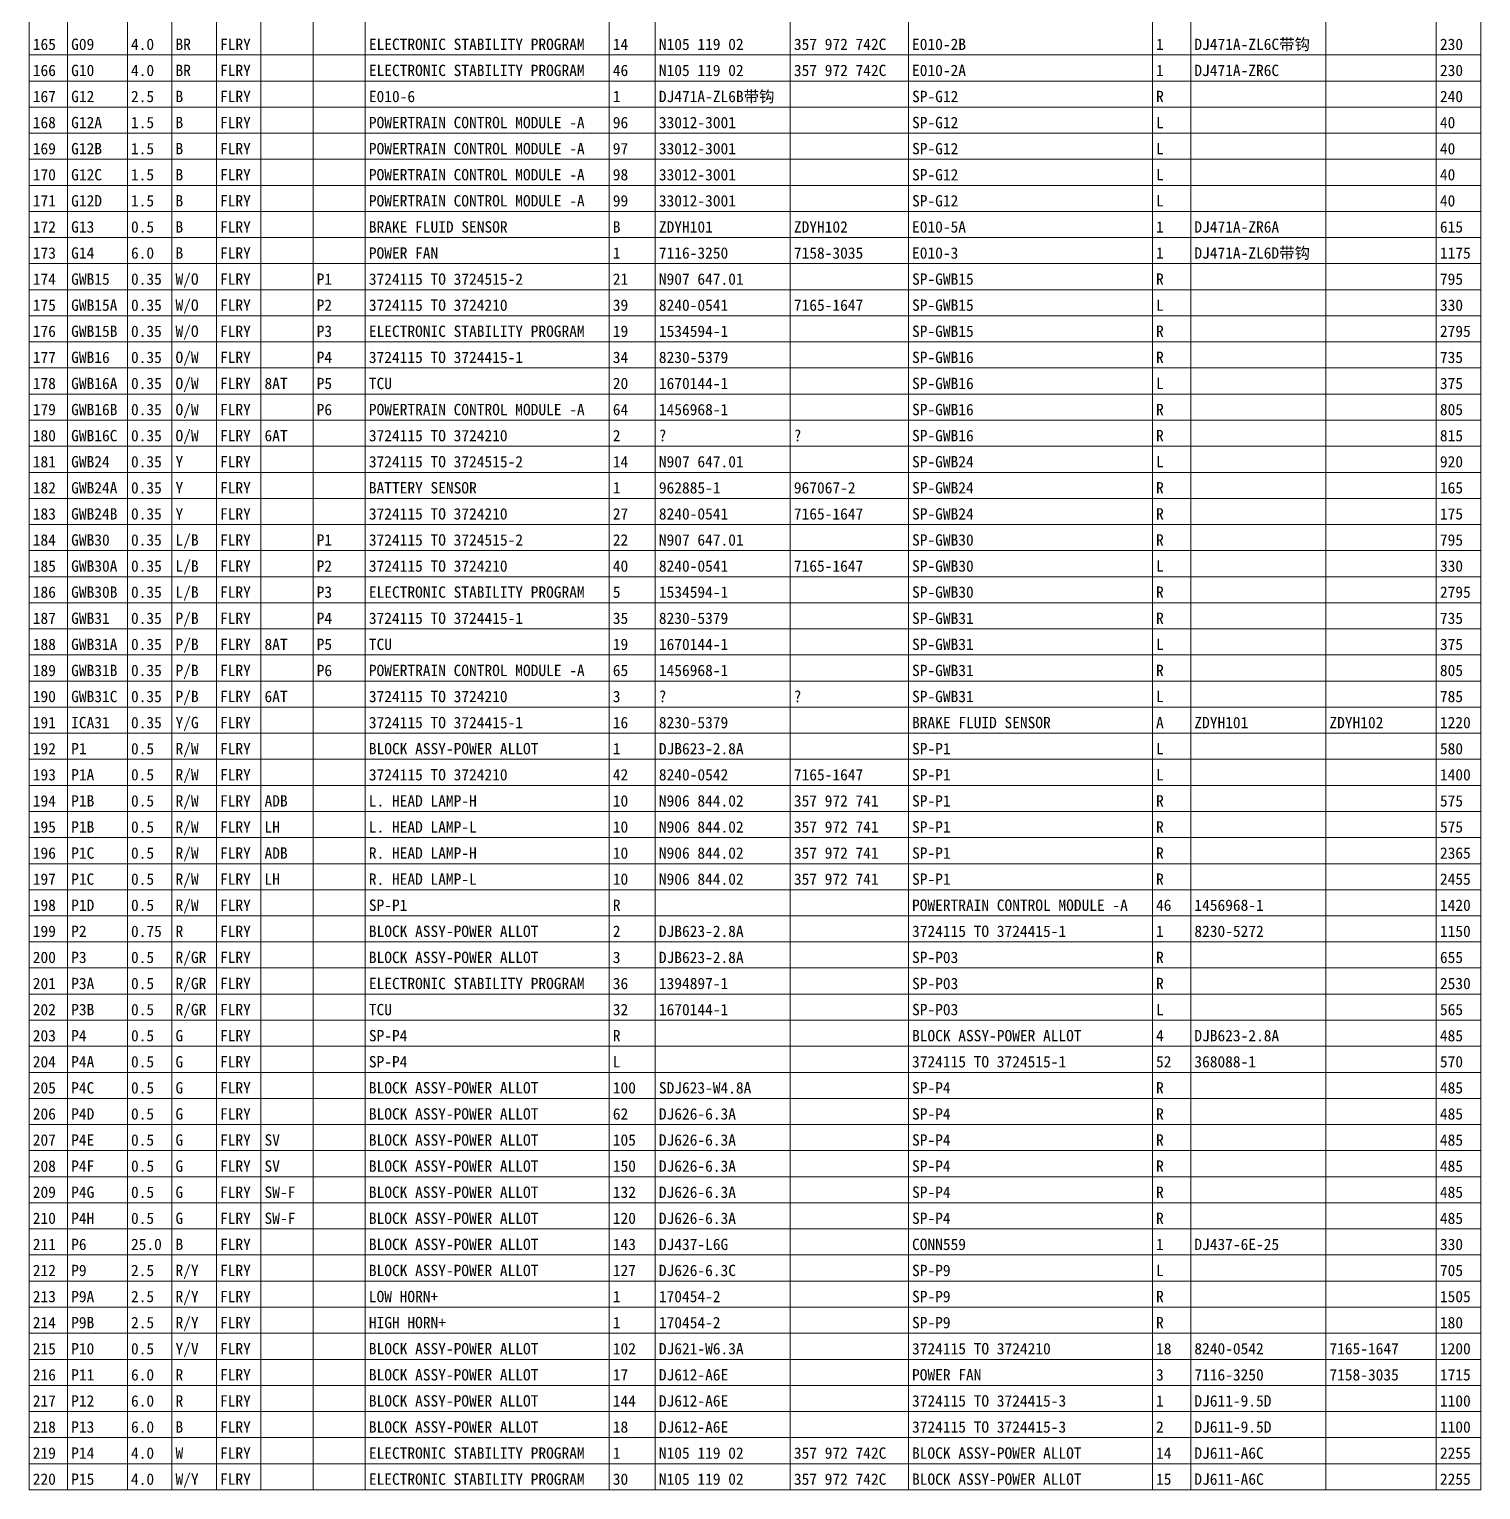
# Model space of a CAD drawing. Header units: millimetres. Extents: x 6 to 3615, y -854 to 0.
# Drawn here: x 3083.4 to 3346.2, y -537.4 to -273.1 of the extents above; entities that cross this region are included whole.
import ezdxf

# ---------------------------------------------------------------- set-up
doc = ezdxf.new("R2010")
doc.units = ezdxf.units.MM
doc.styles.add('4eff5b8b_Style', font='simfang.ttf')

msp = doc.modelspace()

# ---------------------------------------------------------------- linework, layer by layer
at = {"linetype": 'Continuous', "lineweight": 13}
for points in [[(3083.37, -14.18), (3083.37, -537.42)], [(3090.32, -14.18), (3090.32, -537.42)], [(3101.15, -14.18), (3101.15, -537.42)], [(3109.21, -14.18), (3109.21, -537.42)], [(3117.26, -14.18), (3117.26, -537.42)], [(3125.32, -14.18), (3125.32, -537.42)], [(3134.76, -14.18), (3134.76, -537.42)], [(3144.21, -14.18), (3144.21, -537.42)], [(3188.37, -14.18), (3188.37, -537.42)], [(3196.71, -14.18), (3196.71, -537.42)], [(3221.15, -14.18), (3221.15, -537.42)], [(3242.54, -14.18), (3242.54, -537.42)], [(3286.71, -14.18), (3286.71, -537.42)], [(3293.65, -14.18), (3293.65, -537.42)], [(3318.1, -14.18), (3318.1, -537.42)], [(3338.1, -14.18), (3338.1, -537.42)], [(3346.15, -14.18), (3346.15, -537.42)], [(3083.37, -277.75), (3346.15, -277.75)], [(3083.37, -282.47), (3346.15, -282.47)], [(3083.37, -287.19), (3346.15, -287.19)], [(3083.37, -291.91), (3346.15, -291.91)], [(3083.37, -296.63), (3346.15, -296.63)], [(3083.37, -301.35), (3346.15, -301.35)], [(3083.37, -306.08), (3346.15, -306.08)], [(3083.37, -310.8), (3346.15, -310.8)], [(3083.37, -315.52), (3346.15, -315.52)], [(3083.37, -320.24), (3346.15, -320.24)], [(3083.37, -324.96), (3346.15, -324.96)], [(3083.37, -329.68), (3346.15, -329.68)], [(3083.37, -334.4), (3346.15, -334.4)], [(3083.37, -339.12), (3346.15, -339.12)], [(3083.37, -343.85), (3346.15, -343.85)], [(3083.37, -348.57), (3346.15, -348.57)], [(3083.37, -353.29), (3346.15, -353.29)], [(3083.37, -358.01), (3346.15, -358.01)], [(3083.37, -362.73), (3346.15, -362.73)], [(3083.37, -367.45), (3346.15, -367.45)], [(3083.37, -372.17), (3346.15, -372.17)], [(3083.37, -376.9), (3346.15, -376.9)], [(3083.37, -381.62), (3346.15, -381.62)], [(3083.37, -386.34), (3346.15, -386.34)], [(3083.37, -391.06), (3346.15, -391.06)], [(3083.37, -395.78), (3346.15, -395.78)], [(3083.37, -400.5), (3346.15, -400.5)], [(3083.37, -405.22), (3346.15, -405.22)], [(3083.37, -409.95), (3346.15, -409.95)], [(3083.37, -414.67), (3346.15, -414.67)], [(3083.37, -419.39), (3346.15, -419.39)], [(3083.37, -424.11), (3346.15, -424.11)], [(3083.37, -428.83), (3346.15, -428.83)], [(3083.37, -433.55), (3346.15, -433.55)], [(3083.37, -438.27), (3346.15, -438.27)], [(3083.37, -442.99), (3346.15, -442.99)], [(3083.37, -447.72), (3346.15, -447.72)], [(3083.37, -452.44), (3346.15, -452.44)], [(3083.37, -457.16), (3346.15, -457.16)], [(3083.37, -461.88), (3346.15, -461.88)], [(3083.37, -466.6), (3346.15, -466.6)], [(3083.37, -471.32), (3346.15, -471.32)], [(3083.37, -476.04), (3346.15, -476.04)], [(3083.37, -480.77), (3346.15, -480.77)], [(3083.37, -485.49), (3346.15, -485.49)], [(3083.37, -490.21), (3346.15, -490.21)], [(3083.37, -494.93), (3346.15, -494.93)], [(3083.37, -499.65), (3346.15, -499.65)], [(3083.37, -504.37), (3346.15, -504.37)], [(3083.37, -509.09), (3346.15, -509.09)], [(3083.37, -513.82), (3346.15, -513.82)], [(3083.37, -518.54), (3346.15, -518.54)], [(3083.37, -523.26), (3346.15, -523.26)], [(3083.37, -527.98), (3346.15, -527.98)], [(3083.37, -532.7), (3346.15, -532.7)], [(3083.37, -537.42), (3346.15, -537.42)]]:
    msp.add_lwpolyline(points, dxfattribs=at)

# ---------------------------------------------------------------- texts
at = {"linetype": 'Continuous', "style": '4eff5b8b_Style'}
for s, height, p in [('165', 2.051, (3084.02, -276.85)), ('G09', 2.051, (3090.97, -276.85)), ('4.0', 2.051, (3101.8, -276.85)), ('BR', 2.051, (3109.86, -276.85)), ('FLRY', 2.051, (3117.91, -276.85)), ('ELECTRONIC STABILITY PROGRAM', 2.0508, (3144.86, -276.85)), ('14', 2.051, (3189.02, -276.85)), ('N105 119 02', 2.0508, (3197.36, -276.85)), ('357 972 742C', 2.0508, (3221.8, -276.85)), ('E010-2B', 2.051, (3243.19, -276.85)), ('1', 2.05, (3287.36, -276.85)), ('DJ471A-ZL6C带钩', 2.0508, (3294.3, -276.85)), ('230', 2.051, (3338.75, -276.85)), ('166', 2.051, (3084.02, -281.57)), ('G10', 2.051, (3090.97, -281.57)), ('4.0', 2.051, (3101.8, -281.57)), ('BR', 2.051, (3109.86, -281.57)), ('FLRY', 2.051, (3117.91, -281.57)), ('ELECTRONIC STABILITY PROGRAM', 2.0508, (3144.86, -281.57)), ('46', 2.051, (3189.02, -281.57)), ('N105 119 02', 2.0508, (3197.36, -281.57)), ('357 972 742C', 2.0508, (3221.8, -281.57)), ('E010-2A', 2.051, (3243.19, -281.57)), ('1', 2.05, (3287.36, -281.57)), ('DJ471A-ZR6C', 2.0508, (3294.3, -281.57)), ('230', 2.051, (3338.75, -281.57)), ('167', 2.051, (3084.02, -286.29)), ('G12', 2.051, (3090.97, -286.29)), ('2.5', 2.051, (3101.8, -286.29)), ('B', 2.05, (3109.86, -286.29)), ('FLRY', 2.051, (3117.91, -286.29)), ('E010-6', 2.051, (3144.86, -286.29)), ('1', 2.05, (3189.02, -286.29)), ('DJ471A-ZL6B带钩', 2.0508, (3197.36, -286.29)), ('SP-G12', 2.051, (3243.19, -286.29)), ('R', 2.05, (3287.36, -286.29)), ('240', 2.051, (3338.75, -286.29)), ('168', 2.051, (3084.02, -291.01)), ('G12A', 2.051, (3090.97, -291.01)), ('1.5', 2.051, (3101.8, -291.01)), ('B', 2.05, (3109.86, -291.01)), ('FLRY', 2.051, (3117.91, -291.01)), ('POWERTRAIN CONTROL MODULE -A', 2.0508, (3144.86, -291.01)), ('96', 2.051, (3189.02, -291.01)), ('33012-3001', 2.051, (3197.36, -291.01)), ('SP-G12', 2.051, (3243.19, -291.01)), ('L', 2.05, (3287.36, -291.01)), ('40', 2.051, (3338.75, -291.01)), ('169', 2.051, (3084.02, -295.73)), ('G12B', 2.051, (3090.97, -295.73)), ('1.5', 2.051, (3101.8, -295.73)), ('B', 2.05, (3109.86, -295.73)), ('FLRY', 2.051, (3117.91, -295.73)), ('POWERTRAIN CONTROL MODULE -A', 2.0508, (3144.86, -295.73)), ('97', 2.051, (3189.02, -295.73)), ('33012-3001', 2.051, (3197.36, -295.73)), ('SP-G12', 2.051, (3243.19, -295.73)), ('L', 2.05, (3287.36, -295.73)), ('40', 2.051, (3338.75, -295.73)), ('170', 2.051, (3084.02, -300.45)), ('G12C', 2.051, (3090.97, -300.45)), ('1.5', 2.051, (3101.8, -300.45)), ('B', 2.05, (3109.86, -300.45)), ('FLRY', 2.051, (3117.91, -300.45)), ('POWERTRAIN CONTROL MODULE -A', 2.0508, (3144.86, -300.45)), ('98', 2.051, (3189.02, -300.45)), ('33012-3001', 2.051, (3197.36, -300.45)), ('SP-G12', 2.051, (3243.19, -300.45)), ('L', 2.05, (3287.36, -300.45)), ('40', 2.051, (3338.75, -300.45)), ('171', 2.051, (3084.02, -305.17)), ('G12D', 2.051, (3090.97, -305.17)), ('1.5', 2.051, (3101.8, -305.17)), ('B', 2.05, (3109.86, -305.17)), ('FLRY', 2.051, (3117.91, -305.17)), ('POWERTRAIN CONTROL MODULE -A', 2.0508, (3144.86, -305.17)), ('99', 2.051, (3189.02, -305.17)), ('33012-3001', 2.051, (3197.36, -305.17)), ('SP-G12', 2.051, (3243.19, -305.17)), ('L', 2.05, (3287.36, -305.17)), ('40', 2.051, (3338.75, -305.17)), ('172', 2.051, (3084.02, -309.9)), ('G13', 2.051, (3090.97, -309.9)), ('0.5', 2.051, (3101.8, -309.9)), ('B', 2.05, (3109.86, -309.9)), ('FLRY', 2.051, (3117.91, -309.9)), ('BRAKE FLUID SENSOR', 2.0508, (3144.86, -309.9)), ('B', 2.05, (3189.02, -309.9)), ('ZDYH101', 2.051, (3197.36, -309.9)), ('ZDYH102', 2.051, (3221.8, -309.9)), ('E010-5A', 2.051, (3243.19, -309.9)), ('1', 2.05, (3287.36, -309.9)), ('DJ471A-ZR6A', 2.0508, (3294.3, -309.9)), ('615', 2.051, (3338.75, -309.9)), ('173', 2.051, (3084.02, -314.62)), ('G14', 2.051, (3090.97, -314.62)), ('6.0', 2.051, (3101.8, -314.62)), ('B', 2.05, (3109.86, -314.62)), ('FLRY', 2.051, (3117.91, -314.62)), ('POWER FAN', 2.051, (3144.86, -314.62)), ('1', 2.05, (3189.02, -314.62)), ('7116-3250', 2.051, (3197.36, -314.62)), ('7158-3035', 2.051, (3221.8, -314.62)), ('E010-3', 2.051, (3243.19, -314.62)), ('1', 2.05, (3287.36, -314.62)), ('DJ471A-ZL6D带钩', 2.0508, (3294.3, -314.62)), ('1175', 2.051, (3338.75, -314.62)), ('W/O', 2.051, (3109.86, -319.34)), ('174', 2.051, (3084.02, -319.34)), ('GWB15', 2.051, (3090.97, -319.34)), ('0.35', 2.051, (3101.8, -319.34)), ('FLRY', 2.051, (3117.91, -319.34)), ('P1', 2.051, (3135.41, -319.34)), ('3724115 TO 3724515-2', 2.0508, (3144.86, -319.34)), ('21', 2.051, (3189.02, -319.34)), ('N907 647.01', 2.0508, (3197.36, -319.34)), ('SP-GWB15', 2.051, (3243.19, -319.34)), ('R', 2.05, (3287.36, -319.34)), ('795', 2.051, (3338.75, -319.34)), ('175', 2.051, (3084.02, -324.06)), ('GWB15A', 2.051, (3090.97, -324.06)), ('0.35', 2.051, (3101.8, -324.06)), ('W/O', 2.051, (3109.86, -324.06)), ('FLRY', 2.051, (3117.91, -324.06)), ('P2', 2.051, (3135.41, -324.06)), ('3724115 TO 3724210', 2.0508, (3144.86, -324.06)), ('39', 2.051, (3189.02, -324.06)), ('8240-0541', 2.051, (3197.36, -324.06)), ('7165-1647', 2.051, (3221.8, -324.06)), ('SP-GWB15', 2.051, (3243.19, -324.06)), ('L', 2.05, (3287.36, -324.06)), ('330', 2.051, (3338.75, -324.06)), ('176', 2.051, (3084.02, -328.78)), ('GWB15B', 2.051, (3090.97, -328.78)), ('0.35', 2.051, (3101.8, -328.78)), ('W/O', 2.051, (3109.86, -328.78)), ('FLRY', 2.051, (3117.91, -328.78)), ('P3', 2.051, (3135.41, -328.78)), ('ELECTRONIC STABILITY PROGRAM', 2.0508, (3144.86, -328.78)), ('19', 2.051, (3189.02, -328.78)), ('1534594-1', 2.051, (3197.36, -328.78)), ('SP-GWB15', 2.051, (3243.19, -328.78)), ('R', 2.05, (3287.36, -328.78)), ('2795', 2.051, (3338.75, -328.78)), ('177', 2.051, (3084.02, -333.5)), ('GWB16', 2.051, (3090.97, -333.5)), ('0.35', 2.051, (3101.8, -333.5)), ('O/W', 2.051, (3109.86, -333.5)), ('FLRY', 2.051, (3117.91, -333.5)), ('P4', 2.051, (3135.41, -333.5)), ('3724115 TO 3724415-1', 2.0508, (3144.86, -333.5)), ('34', 2.051, (3189.02, -333.5)), ('8230-5379', 2.051, (3197.36, -333.5)), ('SP-GWB16', 2.051, (3243.19, -333.5)), ('R', 2.05, (3287.36, -333.5)), ('735', 2.051, (3338.75, -333.5)), ('178', 2.051, (3084.02, -338.22)), ('GWB16A', 2.051, (3090.97, -338.22)), ('0.35', 2.051, (3101.8, -338.22)), ('O/W', 2.051, (3109.86, -338.22)), ('FLRY', 2.051, (3117.91, -338.22)), ('8AT', 2.051, (3125.97, -338.22)), ('P5', 2.051, (3135.41, -338.22)), ('TCU', 2.051, (3144.86, -338.22)), ('20', 2.051, (3189.02, -338.22)), ('1670144-1', 2.051, (3197.36, -338.22)), ('SP-GWB16', 2.051, (3243.19, -338.22)), ('L', 2.05, (3287.36, -338.22)), ('375', 2.051, (3338.75, -338.22)), ('179', 2.051, (3084.02, -342.95)), ('GWB16B', 2.051, (3090.97, -342.95)), ('0.35', 2.051, (3101.8, -342.95)), ('O/W', 2.051, (3109.86, -342.95)), ('FLRY', 2.051, (3117.91, -342.95)), ('P6', 2.051, (3135.41, -342.95)), ('POWERTRAIN CONTROL MODULE -A', 2.0508, (3144.86, -342.95)), ('64', 2.051, (3189.02, -342.95)), ('1456968-1', 2.051, (3197.36, -342.95)), ('SP-GWB16', 2.051, (3243.19, -342.95)), ('R', 2.05, (3287.36, -342.95)), ('805', 2.051, (3338.75, -342.95)), ('180', 2.051, (3084.02, -347.67)), ('GWB16C', 2.051, (3090.97, -347.67)), ('0.35', 2.051, (3101.8, -347.67)), ('O/W', 2.051, (3109.86, -347.67)), ('FLRY', 2.051, (3117.91, -347.67)), ('6AT', 2.051, (3125.97, -347.67)), ('3724115 TO 3724210', 2.0508, (3144.86, -347.67)), ('2', 2.05, (3189.02, -347.67)), ('?', 2.05, (3197.36, -347.67)), ('?', 2.05, (3221.8, -347.67)), ('SP-GWB16', 2.051, (3243.19, -347.67)), ('R', 2.05, (3287.36, -347.67)), ('815', 2.051, (3338.75, -347.67)), ('181', 2.051, (3084.02, -352.39)), ('GWB24', 2.051, (3090.97, -352.39)), ('0.35', 2.051, (3101.8, -352.39)), ('Y', 2.05, (3109.86, -352.39)), ('FLRY', 2.051, (3117.91, -352.39)), ('3724115 TO 3724515-2', 2.0508, (3144.86, -352.39)), ('14', 2.051, (3189.02, -352.39)), ('N907 647.01', 2.0508, (3197.36, -352.39)), ('SP-GWB24', 2.051, (3243.19, -352.39)), ('L', 2.05, (3287.36, -352.39)), ('920', 2.051, (3338.75, -352.39)), ('182', 2.051, (3084.02, -357.11)), ('GWB24A', 2.051, (3090.97, -357.11)), ('0.35', 2.051, (3101.8, -357.11)), ('Y', 2.05, (3109.86, -357.11)), ('FLRY', 2.051, (3117.91, -357.11)), ('BATTERY SENSOR', 2.0508, (3144.86, -357.11)), ('1', 2.05, (3189.02, -357.11)), ('962885-1', 2.051, (3197.36, -357.11)), ('967067-2', 2.051, (3221.8, -357.11)), ('SP-GWB24', 2.051, (3243.19, -357.11)), ('R', 2.05, (3287.36, -357.11)), ('165', 2.051, (3338.75, -357.11)), ('183', 2.051, (3084.02, -361.83)), ('GWB24B', 2.051, (3090.97, -361.83)), ('0.35', 2.051, (3101.8, -361.83)), ('Y', 2.05, (3109.86, -361.83)), ('FLRY', 2.051, (3117.91, -361.83)), ('3724115 TO 3724210', 2.0508, (3144.86, -361.83)), ('27', 2.051, (3189.02, -361.83)), ('8240-0541', 2.051, (3197.36, -361.83)), ('7165-1647', 2.051, (3221.8, -361.83)), ('SP-GWB24', 2.051, (3243.19, -361.83)), ('R', 2.05, (3287.36, -361.83)), ('175', 2.051, (3338.75, -361.83)), ('184', 2.051, (3084.02, -366.55)), ('GWB30', 2.051, (3090.97, -366.55)), ('0.35', 2.051, (3101.8, -366.55)), ('L/B', 2.051, (3109.86, -366.55)), ('FLRY', 2.051, (3117.91, -366.55)), ('P1', 2.051, (3135.41, -366.55)), ('3724115 TO 3724515-2', 2.0508, (3144.86, -366.55)), ('22', 2.051, (3189.02, -366.55)), ('N907 647.01', 2.0508, (3197.36, -366.55)), ('SP-GWB30', 2.051, (3243.19, -366.55)), ('R', 2.05, (3287.36, -366.55)), ('795', 2.051, (3338.75, -366.55)), ('185', 2.051, (3084.02, -371.27)), ('GWB30A', 2.051, (3090.97, -371.27)), ('0.35', 2.051, (3101.8, -371.27)), ('L/B', 2.051, (3109.86, -371.27)), ('FLRY', 2.051, (3117.91, -371.27)), ('P2', 2.051, (3135.41, -371.27)), ('3724115 TO 3724210', 2.0508, (3144.86, -371.27)), ('40', 2.051, (3189.02, -371.27)), ('8240-0541', 2.051, (3197.36, -371.27)), ('7165-1647', 2.051, (3221.8, -371.27)), ('SP-GWB30', 2.051, (3243.19, -371.27)), ('L', 2.05, (3287.36, -371.27)), ('330', 2.051, (3338.75, -371.27)), ('186', 2.051, (3084.02, -375.99)), ('GWB30B', 2.051, (3090.97, -375.99)), ('0.35', 2.051, (3101.8, -375.99)), ('L/B', 2.051, (3109.86, -375.99)), ('FLRY', 2.051, (3117.91, -375.99)), ('P3', 2.051, (3135.41, -375.99)), ('ELECTRONIC STABILITY PROGRAM', 2.0508, (3144.86, -375.99)), ('5', 2.05, (3189.02, -375.99)), ('1534594-1', 2.051, (3197.36, -375.99)), ('SP-GWB30', 2.051, (3243.19, -375.99)), ('R', 2.05, (3287.36, -375.99)), ('2795', 2.051, (3338.75, -375.99)), ('187', 2.051, (3084.02, -380.72)), ('GWB31', 2.051, (3090.97, -380.72)), ('0.35', 2.051, (3101.8, -380.72)), ('P/B', 2.051, (3109.86, -380.72)), ('FLRY', 2.051, (3117.91, -380.72)), ('P4', 2.051, (3135.41, -380.72)), ('3724115 TO 3724415-1', 2.0508, (3144.86, -380.72)), ('35', 2.051, (3189.02, -380.72)), ('8230-5379', 2.051, (3197.36, -380.72)), ('SP-GWB31', 2.051, (3243.19, -380.72)), ('R', 2.05, (3287.36, -380.72)), ('735', 2.051, (3338.75, -380.72)), ('P/B', 2.051, (3109.86, -385.44)), ('188', 2.051, (3084.02, -385.44)), ('GWB31A', 2.051, (3090.97, -385.44)), ('0.35', 2.051, (3101.8, -385.44)), ('FLRY', 2.051, (3117.91, -385.44)), ('8AT', 2.051, (3125.97, -385.44)), ('P5', 2.051, (3135.41, -385.44)), ('TCU', 2.051, (3144.86, -385.44)), ('19', 2.051, (3189.02, -385.44)), ('1670144-1', 2.051, (3197.36, -385.44)), ('SP-GWB31', 2.051, (3243.19, -385.44)), ('L', 2.05, (3287.36, -385.44)), ('375', 2.051, (3338.75, -385.44)), ('189', 2.051, (3084.02, -390.16)), ('GWB31B', 2.051, (3090.97, -390.16)), ('0.35', 2.051, (3101.8, -390.16)), ('P/B', 2.051, (3109.86, -390.16)), ('FLRY', 2.051, (3117.91, -390.16)), ('P6', 2.051, (3135.41, -390.16)), ('POWERTRAIN CONTROL MODULE -A', 2.0508, (3144.86, -390.16)), ('65', 2.051, (3189.02, -390.16)), ('1456968-1', 2.051, (3197.36, -390.16)), ('SP-GWB31', 2.051, (3243.19, -390.16)), ('R', 2.05, (3287.36, -390.16)), ('805', 2.051, (3338.75, -390.16)), ('190', 2.051, (3084.02, -394.88)), ('GWB31C', 2.051, (3090.97, -394.88)), ('0.35', 2.051, (3101.8, -394.88)), ('P/B', 2.051, (3109.86, -394.88)), ('FLRY', 2.051, (3117.91, -394.88)), ('6AT', 2.051, (3125.97, -394.88)), ('3724115 TO 3724210', 2.0508, (3144.86, -394.88)), ('3', 2.05, (3189.02, -394.88)), ('?', 2.05, (3197.36, -394.88)), ('?', 2.05, (3221.8, -394.88)), ('SP-GWB31', 2.051, (3243.19, -394.88)), ('L', 2.05, (3287.36, -394.88)), ('785', 2.051, (3338.75, -394.88)), ('191', 2.051, (3084.02, -399.6)), ('ICA31', 2.051, (3090.97, -399.6)), ('0.35', 2.051, (3101.8, -399.6)), ('Y/G', 2.051, (3109.86, -399.6)), ('FLRY', 2.051, (3117.91, -399.6)), ('3724115 TO 3724415-1', 2.0508, (3144.86, -399.6)), ('16', 2.051, (3189.02, -399.6)), ('8230-5379', 2.051, (3197.36, -399.6)), ('BRAKE FLUID SENSOR', 2.0508, (3243.19, -399.6)), ('A', 2.05, (3287.36, -399.6)), ('ZDYH101', 2.051, (3294.3, -399.6)), ('ZDYH102', 2.051, (3318.75, -399.6)), ('1220', 2.051, (3338.75, -399.6)), ('192', 2.051, (3084.02, -404.32)), ('P1', 2.051, (3090.97, -404.32)), ('0.5', 2.051, (3101.8, -404.32)), ('R/W', 2.051, (3109.86, -404.32)), ('FLRY', 2.051, (3117.91, -404.32)), ('BLOCK ASSY-POWER ALLOT', 2.0508, (3144.86, -404.32)), ('1', 2.05, (3189.02, -404.32)), ('DJB623-2.8A', 2.0508, (3197.36, -404.32)), ('SP-P1', 2.051, (3243.19, -404.32)), ('L', 2.05, (3287.36, -404.32)), ('580', 2.051, (3338.75, -404.32)), ('193', 2.051, (3084.02, -409.04)), ('P1A', 2.051, (3090.97, -409.04)), ('0.5', 2.051, (3101.8, -409.04)), ('R/W', 2.051, (3109.86, -409.04)), ('FLRY', 2.051, (3117.91, -409.04)), ('3724115 TO 3724210', 2.0508, (3144.86, -409.04)), ('42', 2.051, (3189.02, -409.04)), ('8240-0542', 2.051, (3197.36, -409.04)), ('7165-1647', 2.051, (3221.8, -409.04)), ('SP-P1', 2.051, (3243.19, -409.04)), ('L', 2.05, (3287.36, -409.04)), ('1400', 2.051, (3338.75, -409.04)), ('194', 2.051, (3084.02, -413.77)), ('P1B', 2.051, (3090.97, -413.77)), ('0.5', 2.051, (3101.8, -413.77)), ('R/W', 2.051, (3109.86, -413.77)), ('FLRY', 2.051, (3117.91, -413.77)), ('ADB', 2.051, (3125.97, -413.77)), ('L. HEAD LAMP-H', 2.0508, (3144.86, -413.77)), ('10', 2.051, (3189.02, -413.77)), ('N906 844.02', 2.0508, (3197.36, -413.77)), ('357 972 741', 2.0508, (3221.8, -413.77)), ('SP-P1', 2.051, (3243.19, -413.77)), ('R', 2.05, (3287.36, -413.77)), ('575', 2.051, (3338.75, -413.77)), ('195', 2.051, (3084.02, -418.49)), ('P1B', 2.051, (3090.97, -418.49)), ('0.5', 2.051, (3101.8, -418.49)), ('R/W', 2.051, (3109.86, -418.49)), ('FLRY', 2.051, (3117.91, -418.49)), ('LH', 2.051, (3125.97, -418.49)), ('L. HEAD LAMP-L', 2.0508, (3144.86, -418.49)), ('10', 2.051, (3189.02, -418.49)), ('N906 844.02', 2.0508, (3197.36, -418.49)), ('357 972 741', 2.0508, (3221.8, -418.49)), ('SP-P1', 2.051, (3243.19, -418.49)), ('R', 2.05, (3287.36, -418.49)), ('575', 2.051, (3338.75, -418.49)), ('196', 2.051, (3084.02, -423.21)), ('P1C', 2.051, (3090.97, -423.21)), ('0.5', 2.051, (3101.8, -423.21)), ('R/W', 2.051, (3109.86, -423.21)), ('FLRY', 2.051, (3117.91, -423.21)), ('ADB', 2.051, (3125.97, -423.21)), ('R. HEAD LAMP-H', 2.0508, (3144.86, -423.21)), ('10', 2.051, (3189.02, -423.21)), ('N906 844.02', 2.0508, (3197.36, -423.21)), ('357 972 741', 2.0508, (3221.8, -423.21)), ('SP-P1', 2.051, (3243.19, -423.21)), ('R', 2.05, (3287.36, -423.21)), ('2365', 2.051, (3338.75, -423.21)), ('197', 2.051, (3084.02, -427.93)), ('P1C', 2.051, (3090.97, -427.93)), ('0.5', 2.051, (3101.8, -427.93)), ('R/W', 2.051, (3109.86, -427.93)), ('FLRY', 2.051, (3117.91, -427.93)), ('LH', 2.051, (3125.97, -427.93)), ('R. HEAD LAMP-L', 2.0508, (3144.86, -427.93)), ('10', 2.051, (3189.02, -427.93)), ('N906 844.02', 2.0508, (3197.36, -427.93)), ('357 972 741', 2.0508, (3221.8, -427.93)), ('SP-P1', 2.051, (3243.19, -427.93)), ('R', 2.05, (3287.36, -427.93)), ('2455', 2.051, (3338.75, -427.93)), ('198', 2.051, (3084.02, -432.65)), ('P1D', 2.051, (3090.97, -432.65)), ('0.5', 2.051, (3101.8, -432.65)), ('R/W', 2.051, (3109.86, -432.65)), ('FLRY', 2.051, (3117.91, -432.65)), ('SP-P1', 2.051, (3144.86, -432.65)), ('R', 2.05, (3189.02, -432.65)), ('POWERTRAIN CONTROL MODULE -A', 2.0508, (3243.19, -432.65)), ('46', 2.051, (3287.36, -432.65)), ('1456968-1', 2.051, (3294.3, -432.65)), ('1420', 2.051, (3338.75, -432.65)), ('199', 2.051, (3084.02, -437.37)), ('P2', 2.051, (3090.97, -437.37)), ('0.75', 2.051, (3101.8, -437.37)), ('R', 2.05, (3109.86, -437.37)), ('FLRY', 2.051, (3117.91, -437.37)), ('BLOCK ASSY-POWER ALLOT', 2.0508, (3144.86, -437.37)), ('2', 2.05, (3189.02, -437.37)), ('DJB623-2.8A', 2.0508, (3197.36, -437.37)), ('3724115 TO 3724415-1', 2.0508, (3243.19, -437.37)), ('1', 2.05, (3287.36, -437.37)), ('8230-5272', 2.051, (3294.3, -437.37)), ('1150', 2.051, (3338.75, -437.37)), ('200', 2.051, (3084.02, -442.09)), ('P3', 2.051, (3090.97, -442.09)), ('0.5', 2.051, (3101.8, -442.09)), ('R/GR', 2.051, (3109.86, -442.09)), ('FLRY', 2.051, (3117.91, -442.09)), ('BLOCK ASSY-POWER ALLOT', 2.0508, (3144.86, -442.09)), ('3', 2.05, (3189.02, -442.09)), ('DJB623-2.8A', 2.0508, (3197.36, -442.09)), ('SP-P03', 2.051, (3243.19, -442.09)), ('R', 2.05, (3287.36, -442.09)), ('655', 2.051, (3338.75, -442.09)), ('201', 2.051, (3084.02, -446.82)), ('P3A', 2.051, (3090.97, -446.82)), ('0.5', 2.051, (3101.8, -446.82)), ('R/GR', 2.051, (3109.86, -446.82)), ('FLRY', 2.051, (3117.91, -446.82)), ('ELECTRONIC STABILITY PROGRAM', 2.0508, (3144.86, -446.82)), ('36', 2.051, (3189.02, -446.82)), ('1394897-1', 2.051, (3197.36, -446.82)), ('SP-P03', 2.051, (3243.19, -446.82)), ('R', 2.05, (3287.36, -446.82)), ('2530', 2.051, (3338.75, -446.82)), ('R/GR', 2.051, (3109.86, -451.54)), ('202', 2.051, (3084.02, -451.54)), ('P3B', 2.051, (3090.97, -451.54)), ('0.5', 2.051, (3101.8, -451.54)), ('FLRY', 2.051, (3117.91, -451.54)), ('TCU', 2.051, (3144.86, -451.54)), ('32', 2.051, (3189.02, -451.54)), ('1670144-1', 2.051, (3197.36, -451.54)), ('SP-P03', 2.051, (3243.19, -451.54)), ('L', 2.05, (3287.36, -451.54)), ('565', 2.051, (3338.75, -451.54)), ('203', 2.051, (3084.02, -456.26)), ('P4', 2.051, (3090.97, -456.26)), ('0.5', 2.051, (3101.8, -456.26)), ('G', 2.05, (3109.86, -456.26)), ('FLRY', 2.051, (3117.91, -456.26)), ('SP-P4', 2.051, (3144.86, -456.26)), ('R', 2.05, (3189.02, -456.26)), ('BLOCK ASSY-POWER ALLOT', 2.0508, (3243.19, -456.26)), ('4', 2.05, (3287.36, -456.26)), ('DJB623-2.8A', 2.0508, (3294.3, -456.26)), ('485', 2.051, (3338.75, -456.26)), ('204', 2.051, (3084.02, -460.98)), ('P4A', 2.051, (3090.97, -460.98)), ('0.5', 2.051, (3101.8, -460.98)), ('G', 2.05, (3109.86, -460.98)), ('FLRY', 2.051, (3117.91, -460.98)), ('SP-P4', 2.051, (3144.86, -460.98)), ('L', 2.05, (3189.02, -460.98)), ('3724115 TO 3724515-1', 2.0508, (3243.19, -460.98)), ('52', 2.051, (3287.36, -460.98)), ('368088-1', 2.051, (3294.3, -460.98)), ('570', 2.051, (3338.75, -460.98)), ('205', 2.051, (3084.02, -465.7)), ('P4C', 2.051, (3090.97, -465.7)), ('0.5', 2.051, (3101.8, -465.7)), ('G', 2.05, (3109.86, -465.7)), ('FLRY', 2.051, (3117.91, -465.7)), ('BLOCK ASSY-POWER ALLOT', 2.0508, (3144.86, -465.7)), ('100', 2.051, (3189.02, -465.7)), ('SDJ623-W4.8A', 2.0508, (3197.36, -465.7)), ('SP-P4', 2.051, (3243.19, -465.7)), ('R', 2.05, (3287.36, -465.7)), ('485', 2.051, (3338.75, -465.7)), ('206', 2.051, (3084.02, -470.42)), ('P4D', 2.051, (3090.97, -470.42)), ('0.5', 2.051, (3101.8, -470.42)), ('G', 2.05, (3109.86, -470.42)), ('FLRY', 2.051, (3117.91, -470.42)), ('BLOCK ASSY-POWER ALLOT', 2.0508, (3144.86, -470.42)), ('62', 2.051, (3189.02, -470.42)), ('DJ626-6.3A', 2.051, (3197.36, -470.42)), ('SP-P4', 2.051, (3243.19, -470.42)), ('R', 2.05, (3287.36, -470.42)), ('485', 2.051, (3338.75, -470.42)), ('207', 2.051, (3084.02, -475.14)), ('P4E', 2.051, (3090.97, -475.14)), ('0.5', 2.051, (3101.8, -475.14)), ('G', 2.05, (3109.86, -475.14)), ('FLRY', 2.051, (3117.91, -475.14)), ('SV', 2.051, (3125.97, -475.14)), ('BLOCK ASSY-POWER ALLOT', 2.0508, (3144.86, -475.14)), ('105', 2.051, (3189.02, -475.14)), ('DJ626-6.3A', 2.051, (3197.36, -475.14)), ('SP-P4', 2.051, (3243.19, -475.14)), ('R', 2.05, (3287.36, -475.14)), ('485', 2.051, (3338.75, -475.14)), ('208', 2.051, (3084.02, -479.86)), ('P4F', 2.051, (3090.97, -479.86)), ('0.5', 2.051, (3101.8, -479.86)), ('G', 2.05, (3109.86, -479.86)), ('FLRY', 2.051, (3117.91, -479.86)), ('SV', 2.051, (3125.97, -479.86)), ('BLOCK ASSY-POWER ALLOT', 2.0508, (3144.86, -479.86)), ('150', 2.051, (3189.02, -479.86)), ('DJ626-6.3A', 2.051, (3197.36, -479.86)), ('SP-P4', 2.051, (3243.19, -479.86)), ('R', 2.05, (3287.36, -479.86)), ('485', 2.051, (3338.75, -479.86)), ('209', 2.051, (3084.02, -484.59)), ('P4G', 2.051, (3090.97, -484.59)), ('0.5', 2.051, (3101.8, -484.59)), ('G', 2.05, (3109.86, -484.59)), ('FLRY', 2.051, (3117.91, -484.59)), ('SW-F', 2.051, (3125.97, -484.59)), ('BLOCK ASSY-POWER ALLOT', 2.0508, (3144.86, -484.59)), ('132', 2.051, (3189.02, -484.59)), ('DJ626-6.3A', 2.051, (3197.36, -484.59)), ('SP-P4', 2.051, (3243.19, -484.59)), ('R', 2.05, (3287.36, -484.59)), ('485', 2.051, (3338.75, -484.59)), ('210', 2.051, (3084.02, -489.31)), ('P4H', 2.051, (3090.97, -489.31)), ('0.5', 2.051, (3101.8, -489.31)), ('G', 2.05, (3109.86, -489.31)), ('FLRY', 2.051, (3117.91, -489.31)), ('SW-F', 2.051, (3125.97, -489.31)), ('BLOCK ASSY-POWER ALLOT', 2.0508, (3144.86, -489.31)), ('120', 2.051, (3189.02, -489.31)), ('DJ626-6.3A', 2.051, (3197.36, -489.31)), ('SP-P4', 2.051, (3243.19, -489.31)), ('R', 2.05, (3287.36, -489.31)), ('485', 2.051, (3338.75, -489.31)), ('211', 2.051, (3084.02, -494.03)), ('P6', 2.051, (3090.97, -494.03)), ('25.0', 2.051, (3101.8, -494.03)), ('B', 2.05, (3109.86, -494.03)), ('FLRY', 2.051, (3117.91, -494.03)), ('BLOCK ASSY-POWER ALLOT', 2.0508, (3144.86, -494.03)), ('143', 2.051, (3189.02, -494.03)), ('DJ437-L6G', 2.051, (3197.36, -494.03)), ('CONN559', 2.051, (3243.19, -494.03)), ('1', 2.05, (3287.36, -494.03)), ('DJ437-6E-25', 2.0508, (3294.3, -494.03)), ('330', 2.051, (3338.75, -494.03)), ('212', 2.051, (3084.02, -498.75)), ('P9', 2.051, (3090.97, -498.75)), ('2.5', 2.051, (3101.8, -498.75)), ('R/Y', 2.051, (3109.86, -498.75)), ('FLRY', 2.051, (3117.91, -498.75)), ('BLOCK ASSY-POWER ALLOT', 2.0508, (3144.86, -498.75)), ('127', 2.051, (3189.02, -498.75)), ('DJ626-6.3C', 2.051, (3197.36, -498.75)), ('SP-P9', 2.051, (3243.19, -498.75)), ('L', 2.05, (3287.36, -498.75)), ('705', 2.051, (3338.75, -498.75)), ('213', 2.051, (3084.02, -503.47)), ('P9A', 2.051, (3090.97, -503.47)), ('2.5', 2.051, (3101.8, -503.47)), ('R/Y', 2.051, (3109.86, -503.47)), ('FLRY', 2.051, (3117.91, -503.47)), ('LOW HORN+', 2.051, (3144.86, -503.47)), ('1', 2.05, (3189.02, -503.47)), ('170454-2', 2.051, (3197.36, -503.47)), ('SP-P9', 2.051, (3243.19, -503.47)), ('R', 2.05, (3287.36, -503.47)), ('1505', 2.051, (3338.75, -503.47)), ('214', 2.051, (3084.02, -508.19)), ('P9B', 2.051, (3090.97, -508.19)), ('2.5', 2.051, (3101.8, -508.19)), ('R/Y', 2.051, (3109.86, -508.19)), ('FLRY', 2.051, (3117.91, -508.19)), ('HIGH HORN+', 2.051, (3144.86, -508.19)), ('1', 2.05, (3189.02, -508.19)), ('170454-2', 2.051, (3197.36, -508.19)), ('SP-P9', 2.051, (3243.19, -508.19)), ('R', 2.05, (3287.36, -508.19)), ('180', 2.051, (3338.75, -508.19)), ('215', 2.051, (3084.02, -512.91)), ('P10', 2.051, (3090.97, -512.91)), ('0.5', 2.051, (3101.8, -512.91)), ('Y/V', 2.051, (3109.86, -512.91)), ('FLRY', 2.051, (3117.91, -512.91)), ('BLOCK ASSY-POWER ALLOT', 2.0508, (3144.86, -512.91)), ('102', 2.051, (3189.02, -512.91)), ('DJ621-W6.3A', 2.0508, (3197.36, -512.91)), ('3724115 TO 3724210', 2.0508, (3243.19, -512.91)), ('18', 2.051, (3287.36, -512.91)), ('8240-0542', 2.051, (3294.3, -512.91)), ('7165-1647', 2.051, (3318.75, -512.91)), ('1200', 2.051, (3338.75, -512.91)), ('216', 2.051, (3084.02, -517.64)), ('P11', 2.051, (3090.97, -517.64)), ('6.0', 2.051, (3101.8, -517.64)), ('R', 2.05, (3109.86, -517.64)), ('FLRY', 2.051, (3117.91, -517.64)), ('BLOCK ASSY-POWER ALLOT', 2.0508, (3144.86, -517.64)), ('17', 2.051, (3189.02, -517.64)), ('DJ612-A6E', 2.051, (3197.36, -517.64)), ('POWER FAN', 2.051, (3243.19, -517.64)), ('3', 2.05, (3287.36, -517.64)), ('7116-3250', 2.051, (3294.3, -517.64)), ('7158-3035', 2.051, (3318.75, -517.64)), ('1715', 2.051, (3338.75, -517.64)), ('217', 2.051, (3084.02, -522.36)), ('P12', 2.051, (3090.97, -522.36)), ('6.0', 2.051, (3101.8, -522.36)), ('R', 2.05, (3109.86, -522.36)), ('FLRY', 2.051, (3117.91, -522.36)), ('BLOCK ASSY-POWER ALLOT', 2.0508, (3144.86, -522.36)), ('144', 2.051, (3189.02, -522.36)), ('DJ612-A6E', 2.051, (3197.36, -522.36)), ('3724115 TO 3724415-3', 2.0508, (3243.19, -522.36)), ('1', 2.05, (3287.36, -522.36)), ('DJ611-9.5D', 2.051, (3294.3, -522.36)), ('1100', 2.051, (3338.75, -522.36)), ('218', 2.051, (3084.02, -527.08)), ('P13', 2.051, (3090.97, -527.08)), ('6.0', 2.051, (3101.8, -527.08)), ('B', 2.05, (3109.86, -527.08)), ('FLRY', 2.051, (3117.91, -527.08)), ('BLOCK ASSY-POWER ALLOT', 2.0508, (3144.86, -527.08)), ('18', 2.051, (3189.02, -527.08)), ('DJ612-A6E', 2.051, (3197.36, -527.08)), ('3724115 TO 3724415-3', 2.0508, (3243.19, -527.08)), ('2', 2.05, (3287.36, -527.08)), ('DJ611-9.5D', 2.051, (3294.3, -527.08)), ('1100', 2.051, (3338.75, -527.08)), ('219', 2.051, (3084.02, -531.8)), ('P14', 2.051, (3090.97, -531.8)), ('4.0', 2.051, (3101.8, -531.8)), ('W', 2.05, (3109.86, -531.8)), ('FLRY', 2.051, (3117.91, -531.8)), ('ELECTRONIC STABILITY PROGRAM', 2.0508, (3144.86, -531.8)), ('1', 2.05, (3189.02, -531.8)), ('N105 119 02', 2.0508, (3197.36, -531.8)), ('357 972 742C', 2.0508, (3221.8, -531.8)), ('BLOCK ASSY-POWER ALLOT', 2.0508, (3243.19, -531.8)), ('14', 2.051, (3287.36, -531.8)), ('DJ611-A6C', 2.051, (3294.3, -531.8)), ('2255', 2.051, (3338.75, -531.8)), ('220', 2.051, (3084.02, -536.52)), ('P15', 2.051, (3090.97, -536.52)), ('4.0', 2.051, (3101.8, -536.52)), ('W/Y', 2.051, (3109.86, -536.52)), ('FLRY', 2.051, (3117.91, -536.52)), ('ELECTRONIC STABILITY PROGRAM', 2.0508, (3144.86, -536.52)), ('30', 2.051, (3189.02, -536.52)), ('N105 119 02', 2.0508, (3197.36, -536.52)), ('357 972 742C', 2.0508, (3221.8, -536.52)), ('BLOCK ASSY-POWER ALLOT', 2.0508, (3243.19, -536.52)), ('15', 2.051, (3287.36, -536.52)), ('DJ611-A6C', 2.051, (3294.3, -536.52)), ('2255', 2.051, (3338.75, -536.52))]:
    msp.add_text(s, height=height, dxfattribs=at).set_placement(p)

doc.saveas('drawing.dxf')
